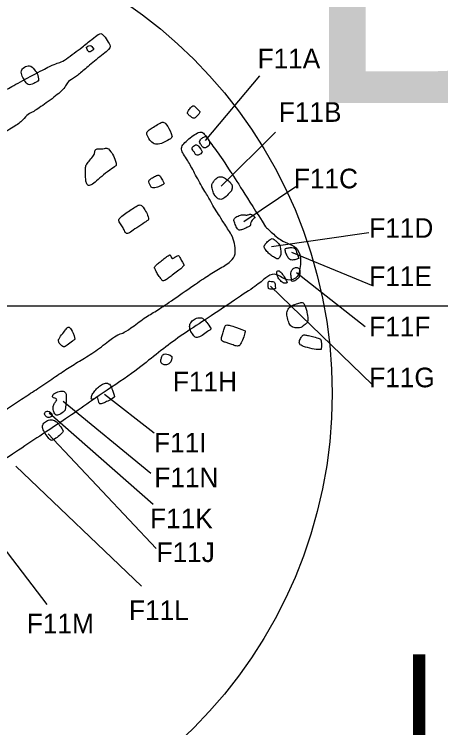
# Model space of a CAD drawing. Extents: x -150 to 419, y -40 to 798.
# Drawn here: x 152.78 to 174.54, y 178.51 to 214.86 of the extents above; entities that cross this region are included whole.
import ezdxf

# ---------------------------------------------------------------- set-up
doc = ezdxf.new("R2010")
doc.units = 0
for name, color, linetype in [('50 ft grid', 7, 'Continuous'), ('Builders Trench', 7, 'Continuous'), ('Feature Numbers', 7, 'Continuous'), ('House Numbers', 7, 'Continuous'), ('Posthole Features', 7, 'Continuous')]:
    doc.layers.add(name, color=color, linetype=linetype)

msp = doc.modelspace()

# ---------------------------------------------------------------- linework, layer by layer
at = {"layer": '50 ft grid'}
msp.add_line((150, 200), (200, 200), dxfattribs=at)
at = {"layer": 'Builders Trench'}
for points in [[(129.048, 195.363), (128.405, 194.956), (127.614, 194.52), (127.642, 194.29), (127.815, 193.811), (128.137, 193.397), (128.259, 193.086), (128.262, 193.11), (128.514, 193.184), (129.253, 193.569), (130.143, 194.065), (130.891, 194.48), (132.318, 195.451), (132.904, 195.704), (133.491, 196.21), (134.351, 196.787), (134.816, 197.162), (135.074, 197.281), (135.854, 197.71), (136.562, 198.247), (137.291, 198.813), (137.855, 199.25), (139.223, 200), (139.81, 200.412), (140.528, 200.918), (141.327, 201.455), (142.184, 201.923), (142.92, 202.317), (143.747, 202.851), (144.315, 203.299), (144.791, 203.734), (145.216, 204.058), (145.469, 204.27), (145.722, 204.533), (146.066, 204.756), (146.662, 205.141), (147.998, 206.163), (148.61, 206.661), (149.126, 206.954), (150.279, 207.622), (150.977, 208.088), (151.665, 208.472), (152.616, 209.039), (153.172, 209.383), (153.405, 209.737), (153.712, 209.859), (154.39, 210.324), (155.24, 210.952), (155.402, 211.225), (155.503, 211.427), (155.908, 211.66), (156.312, 211.994), (156.929, 212.541), (157.739, 213.128), (157.648, 213.34), (157.415, 213.725), (157.223, 213.907), (157.091, 213.856), (156.778, 213.623), (156.221, 213.148), (155.847, 212.905), (155.432, 212.561), (155.078, 212.389), (154.876, 212.348), (154.319, 212.075), (153.156, 211.458), (152.344, 211.004), (151.888, 210.802), (151.484, 210.751), (151.069, 210.549), (150.664, 210.296), (149.815, 209.739), (149.622, 209.598), (149.265, 209.256), (148.557, 208.79), (147.637, 208.324), (147.04, 208.071), (146.473, 207.646), (145.846, 207.201), (145.583, 207.242), (145.35, 207.161), (145.093, 206.806), (144.689, 206.351), (143.826, 205.707), (143.34, 205.373), (142.662, 204.918), (141.924, 204.452), (141.469, 204.187), (141.045, 203.894), (140.927, 203.635), (140.639, 203.4), (140.039, 202.938), (139.367, 202.483), (139.283, 202.478), (139.088, 202.333), (138.969, 202.224), (138.765, 202.149), (138.411, 201.957), (137.713, 201.481), (137.227, 201.157), (136.936, 200.873), (136.793, 200.83), (136.472, 200.571), (136.417, 200.467), (136.131, 200.335), (135.585, 200), (135.221, 199.627), (134.845, 199.322), (133.991, 198.807), (133.602, 198.442), (133.242, 198.186), (131.929, 197.402), (130.214, 196.243), (129.048, 195.363), (129.048, 195.363), (129.048, 195.363)], [(165.604, 204.039), (164.613, 205.589), (163.59, 207.231), (163.033, 207.975), (162.545, 208.668), (162.395, 208.865), (162.203, 208.875), (161.919, 208.693), (161.606, 208.45), (161.353, 208.207), (161.282, 207.995), (161.403, 207.732), (161.616, 207.448), (161.97, 206.801), (162.415, 205.951), (162.779, 205.414), (162.961, 205.02), (163.204, 204.667), (163.437, 204.283), (163.902, 203.595), (164.023, 203.2), (164.084, 202.734), (163.983, 202.37), (163.384, 201.969), (162.696, 201.575), (161.998, 201.099), (160.713, 200.198), (160.005, 199.733), (159.449, 199.419), (158.67, 198.822), (158.286, 198.589), (158.083, 198.559), (157.739, 198.326), (156.925, 197.68), (156.186, 197.235), (155.488, 196.82), (154.821, 196.355), (153.961, 195.778), (153.273, 195.322), (152.413, 194.786), (151.722, 194.242), (151.267, 194.019), (150.791, 193.706), (150, 193.139), (149.567, 192.835), (148.94, 192.42), (148.238, 191.955), (147.53, 191.479), (146.781, 191.014), (145.689, 190.285), (144.92, 189.718), (144.242, 189.313), (143.288, 188.599), (142.6, 188.133), (141.832, 187.627), (141.215, 187.202), (140.668, 186.798), (140.051, 186.332), (139.515, 185.947), (138.865, 185.563), (138.268, 185.158), (137.321, 184.422), (136.638, 183.97), (136.174, 183.701), (135.607, 183.276), (134.97, 182.81), (134.515, 182.486), (134.181, 182.294), (133.908, 182.415), (133.675, 182.719), (133.199, 183.377), (132.88, 183.811), (132.365, 184.488), (131.88, 185.077), (131.36, 185.87), (130.972, 186.65), (130.799, 186.934), (130.452, 187.454), (130.261, 187.749), (130.07, 187.963), (129.897, 187.946), (129.721, 187.882), (129.346, 187.68), (128.947, 187.408), (128.762, 187.246), (128.779, 186.992), (129.016, 186.494), (129.28, 185.952), (129.314, 185.822), (129.453, 185.594), (129.704, 185.095), (130.033, 184.671), (130.432, 184.163), (130.669, 183.902), (130.958, 183.474), (131.323, 182.856), (131.519, 182.462), (132.492, 180.978), (132.67, 180.663), (133.243, 179.849), (133.446, 179.665), (133.694, 179.561), (133.972, 179.769), (134.457, 180.099), (135.012, 180.422), (135.246, 180.538), (135.552, 180.729), (135.778, 180.902), (135.957, 181.26), (136.088, 181.328), (136.484, 181.625), (136.83, 181.851), (137.333, 182.192), (137.61, 182.354), (142.337, 185.626), (145.392, 187.642), (147.054, 188.975), (148.2, 189.719), (151.051, 191.33), (153.696, 193.128), (155.953, 194.595), (156.733, 195.196), (158.746, 196.506), (159.769, 197.343), (160.76, 198.118), (161.739, 198.799), (162.96, 199.575), (164.416, 200.566), (165.314, 201.155), (165.702, 201.546), (166.151, 201.706), (166.711, 201.199), (167.311, 201.467), (167.331, 201.924), (167.432, 202.305), (167.291, 202.932), (166.817, 203.17), (166.39, 203.307), (165.763, 203.883), (165.604, 204.039), (165.604, 204.039), (165.604, 204.039)]]:
    msp.add_open_spline(points, degree=3, dxfattribs=at)
at = {"layer": 'Feature Numbers'}
for p, q in [((165.294, 211.723), (162.513, 208.427)), ((163.336, 206.108), (166.113, 208.861)), ((164.5, 204.309), (167.145, 206.082)), ((165.904, 203.039), (170.877, 203.75)), ((166.916, 202.739), (171.082, 201.026)), ((167.187, 201.707), (170.678, 198.955)), ((165.846, 201.003), (171.031, 196.002)), ((157.39, 195.515), (159.915, 193.536)), ((155.273, 195.153), (159.749, 191.483)), ((154.558, 194.554), (159.868, 189.9)), ((154.507, 193.492), (160.015, 187.65)), ((152.858, 191.845), (159.273, 185.716)), ((150.08, 190.487), (154.444, 184.792))]:
    msp.add_line(p, q, dxfattribs=at)
at = {"layer": 'House Numbers'}
msp.add_circle((144.917, 195.54), 24.081, dxfattribs=at)
at = {"layer": 'Posthole Features'}
for points in [[(156.837, 213.093), (156.751, 213.215), (156.678, 213.282), (156.595, 213.268), (156.486, 213.206), (156.457, 213.179), (156.5, 213.07), (156.562, 212.968), (156.602, 212.931), (156.695, 212.961), (156.804, 213.037), (156.837, 213.093), (156.837, 213.093), (156.837, 213.093)], [(154.019, 211.481), (154.036, 211.749), (153.793, 212.087), (153.585, 212.289), (153.276, 212.176), (153.11, 211.986), (153.17, 211.725), (153.354, 211.404), (153.526, 211.22), (153.876, 211.375), (154.019, 211.481), (154.019, 211.481), (154.019, 211.481)], [(162.254, 209.917), (162.035, 210.134), (161.93, 210.219), (161.859, 210.182), (161.694, 210.006), (161.595, 209.841), (161.645, 209.771), (161.808, 209.624), (161.944, 209.531), (162.072, 209.641), (162.244, 209.833), (162.254, 209.917), (162.254, 209.917), (162.254, 209.917)], [(160.838, 208.624), (160.78, 208.858), (160.59, 209.201), (160.421, 209.391), (160.254, 209.347), (159.932, 209.153), (159.712, 208.997), (159.529, 208.879), (159.542, 208.699), (159.742, 208.356), (159.986, 208.227), (160.254, 208.241), (160.753, 208.502), (160.838, 208.624), (160.838, 208.624), (160.838, 208.624)], [(162.725, 208.196), (162.767, 208.31), (162.675, 208.512), (162.578, 208.668), (162.405, 208.583), (162.262, 208.47), (162.212, 208.373), (162.283, 208.263), (162.355, 208.145), (162.439, 208.027), (162.628, 208.095), (162.725, 208.196), (162.725, 208.196), (162.725, 208.196)], [(157.989, 207.165), (157.968, 207.457), (157.67, 207.969), (157.497, 208.071), (157.395, 208.01), (157.222, 208.013), (156.995, 208.013), (156.893, 207.935), (156.893, 207.847), (156.856, 207.674), (156.639, 207.433), (156.459, 207.212), (156.411, 207.083), (156.408, 206.839), (156.425, 206.438), (156.449, 206.269), (156.547, 206.099), (156.747, 206.184), (157.063, 206.435), (157.415, 206.764), (157.901, 207.087), (157.989, 207.165), (157.989, 207.165), (157.989, 207.165)], [(162.376, 207.851), (162.266, 208.07), (162.115, 208.213), (162.039, 208.221), (161.921, 208.15), (161.833, 208.044), (161.887, 207.939), (161.976, 207.817), (162.052, 207.682), (162.161, 207.674), (162.313, 207.745), (162.376, 207.851), (162.376, 207.851), (162.376, 207.851)], [(160.422, 206.233), (160.297, 206.505), (160.185, 206.671), (160.13, 206.684), (159.94, 206.603), (159.723, 206.467), (159.628, 206.379), (159.666, 206.27), (159.727, 206.121), (159.811, 205.992), (160.093, 206.043), (160.33, 206.162), (160.422, 206.233), (160.422, 206.233), (160.422, 206.233)], [(163.865, 205.878), (163.949, 206.055), (163.836, 206.283), (163.653, 206.423), (163.444, 206.573), (163.326, 206.599), (163.145, 206.561), (162.994, 206.417), (162.893, 206.257), (162.838, 206.14), (162.901, 205.87), (163.002, 205.634), (163.086, 205.537), (163.221, 205.436), (163.41, 205.415), (163.646, 205.63), (163.865, 205.878), (163.865, 205.878), (163.865, 205.878)], [(159.638, 204.401), (159.632, 204.591), (159.365, 205.031), (159.258, 205.173), (159.062, 205.126), (158.818, 204.96), (158.551, 204.776), (158.254, 204.58), (158.064, 204.384), (158.195, 204.194), (158.343, 203.98), (158.427, 203.772), (158.51, 203.659), (158.7, 203.742), (159.002, 203.98), (159.477, 204.277), (159.638, 204.401), (159.638, 204.401), (159.638, 204.401)], [(165.059, 204.503), (164.911, 204.692), (164.789, 204.688), (164.65, 204.608), (164.469, 204.663), (164.271, 204.629), (164.01, 204.478), (163.973, 204.36), (164.04, 204.174), (164.179, 203.892), (164.271, 203.85), (164.482, 203.909), (164.701, 204.023), (164.831, 204.082), (164.84, 204.187), (164.857, 204.317), (165.059, 204.503), (165.059, 204.503), (165.059, 204.503)], [(166.372, 202.586), (166.381, 202.881), (166.356, 203.104), (166.158, 203.286), (166.023, 203.408), (165.96, 203.454), (165.791, 203.374), (165.615, 203.184), (165.492, 203.024), (165.585, 202.894), (165.753, 202.671), (165.913, 202.561), (166.107, 202.439), (166.242, 202.355), (166.372, 202.586), (166.372, 202.586), (166.372, 202.586)], [(167.3, 202.426), (167.174, 202.734), (167.161, 202.894), (167.022, 202.978), (166.862, 202.978), (166.647, 202.944), (166.58, 202.928), (166.635, 202.679), (166.736, 202.494), (166.841, 202.329), (167.094, 202.342), (167.3, 202.426), (167.3, 202.426), (167.3, 202.426)], [(161.448, 202.084), (161.316, 202.312), (161.214, 202.512), (161.17, 202.593), (161.051, 202.536), (160.966, 202.485), (160.898, 202.434), (160.854, 202.4), (160.79, 202.481), (160.739, 202.593), (160.725, 202.61), (160.634, 202.566), (160.498, 202.471), (160.267, 202.278), (160.094, 202.142), (159.938, 202.003), (159.932, 201.948), (159.993, 201.806), (160.101, 201.602), (160.264, 201.399), (160.352, 201.256), (160.508, 201.317), (160.685, 201.446), (160.875, 201.602), (161.204, 201.843), (161.35, 201.965), (161.448, 202.084), (161.448, 202.084), (161.448, 202.084)], [(166.709, 201.196), (166.545, 201.524), (166.36, 201.773), (166.208, 201.819), (166.149, 201.667), (166.238, 201.432), (166.402, 201.238), (166.587, 201.124), (166.709, 201.196), (166.709, 201.196), (166.709, 201.196)], [(167.308, 201.463), (167.383, 201.723), (167.33, 201.925), (167.164, 201.99), (167.005, 201.908), (166.923, 201.792), (166.882, 201.686), (166.909, 201.494), (166.928, 201.301), (166.945, 201.232), (167.149, 201.299), (167.308, 201.463), (167.308, 201.463), (167.308, 201.463)], [(166.112, 200.895), (166.093, 201.104), (166.069, 201.213), (165.982, 201.249), (165.792, 201.263), (165.744, 201.256), (165.722, 201.148), (165.729, 201.008), (165.751, 200.919), (165.751, 200.868), (165.915, 200.854), (166.083, 200.864), (166.112, 200.895), (166.112, 200.895), (166.112, 200.895)], [(167.741, 199.175), (167.796, 199.347), (167.709, 199.647), (167.692, 199.827), (167.582, 200.07), (167.513, 200.18), (167.437, 200.197), (167.183, 200.11), (166.865, 200), (166.692, 199.78), (166.674, 199.532), (166.755, 199.248), (166.859, 198.971), (167.033, 198.896), (167.333, 198.855), (167.594, 199.023), (167.741, 199.175), (167.741, 199.175), (167.741, 199.175)], [(162.833, 198.834), (162.643, 199.133), (162.458, 199.327), (162.302, 199.432), (161.991, 199.365), (161.801, 199.192), (161.713, 199.024), (161.746, 198.779), (161.911, 198.501), (162.033, 198.362), (162.29, 198.442), (162.576, 198.653), (162.833, 198.834), (162.833, 198.834), (162.833, 198.834)], [(155.881, 198.315), (155.833, 198.573), (155.66, 198.854), (155.565, 198.956), (155.45, 198.851), (155.26, 198.6), (155.029, 198.304), (155.039, 198.186), (155.117, 198.043), (155.307, 197.877), (155.446, 197.992), (155.792, 198.223), (155.881, 198.315), (155.881, 198.315), (155.881, 198.315)], [(164.567, 198.733), (164.079, 198.931), (163.671, 199.053), (163.553, 199.024), (163.494, 198.864), (163.418, 198.586), (163.355, 198.396), (163.334, 198.236), (163.452, 198.177), (163.633, 198.122), (163.826, 198.059), (164.058, 197.966), (164.273, 197.945), (164.34, 198.089), (164.504, 198.426), (164.567, 198.733), (164.567, 198.733), (164.567, 198.733)], [(168.443, 197.791), (168.449, 198.063), (168.455, 198.271), (168.368, 198.341), (168.062, 198.427), (167.779, 198.497), (167.594, 198.531), (167.518, 198.531), (167.409, 198.404), (167.305, 198.173), (167.333, 198.022), (167.582, 197.913), (168.12, 197.774), (168.443, 197.791), (168.443, 197.791), (168.443, 197.791)], [(160.829, 197.42), (160.695, 197.529), (160.451, 197.576), (160.366, 197.538), (160.291, 197.386), (160.257, 197.218), (160.248, 197.1), (160.4, 197.007), (160.552, 196.986), (160.72, 197.062), (160.813, 197.26), (160.829, 197.42), (160.829, 197.42), (160.829, 197.42)], [(157.901, 195.388), (157.778, 195.746), (157.694, 196.015), (157.484, 196.087), (157.282, 196.032), (157.067, 195.881), (156.89, 195.674), (156.743, 195.489), (156.705, 195.287), (156.722, 195.203), (156.865, 195.287), (157.037, 195.367), (157.075, 195.232), (157.092, 195.089), (157.13, 194.996), (157.299, 195.034), (157.555, 195.156), (157.829, 195.287), (157.901, 195.388), (157.901, 195.388), (157.901, 195.388)], [(155.387, 194.703), (155.434, 195.124), (155.442, 195.427), (155.417, 195.596), (155.24, 195.688), (154.92, 195.604), (154.739, 195.495), (154.722, 195.322), (154.848, 195.301), (154.971, 195.263), (154.937, 195.17), (154.84, 195.052), (154.756, 194.884), (154.76, 194.665), (154.886, 194.437), (155.008, 194.408), (155.32, 194.606), (155.387, 194.703), (155.387, 194.703), (155.387, 194.703)], [(154.697, 194.509), (154.587, 194.639), (154.444, 194.661), (154.31, 194.564), (154.331, 194.463), (154.427, 194.332), (154.562, 194.294), (154.742, 194.393), (154.697, 194.509), (154.697, 194.509), (154.697, 194.509)], [(155.277, 193.643), (155.092, 193.959), (154.881, 194.165), (154.654, 194.22), (154.422, 194.157), (154.224, 193.975), (154.212, 193.815), (154.304, 193.58), (154.515, 193.276), (154.679, 193.099), (154.894, 193.243), (155.167, 193.474), (155.243, 193.55), (155.277, 193.643), (155.277, 193.643), (155.277, 193.643)]]:
    msp.add_open_spline(points, degree=3, dxfattribs=at)

# ---------------------------------------------------------------- texts
at = {"layer": '50 ft grid'}
msp.add_text('L12', height=5, dxfattribs=at).set_placement((172.579, 177.254))
at = {"layer": 'Feature Numbers'}
for s, p in [('F11A', (165.194, 212.108)), ('F11B', (166.279, 209.382)), ('F11C', (167.046, 205.995)), ('F11D', (170.888, 203.473)), ('F11E', (170.888, 201.018)), ('F11F', (170.888, 198.452)), ('F11G', (170.888, 195.858)), ('F11H', (160.875, 195.646)), ('F11I', (159.915, 192.536)), ('F11N', (159.928, 190.764)), ('F11K', (159.712, 188.677)), ('F11J', (160.042, 186.953)), ('F11L', (158.635, 183.997)), ('F11M', (153.426, 183.322))]:
    msp.add_text(s, height=1, dxfattribs=at).set_placement(p)
at = {"layer": 'House Numbers'}
msp.add_text('B', height=15, rotation=360, dxfattribs=at).set_placement((167.192, 210.335))

doc.saveas('drawing.dxf')
